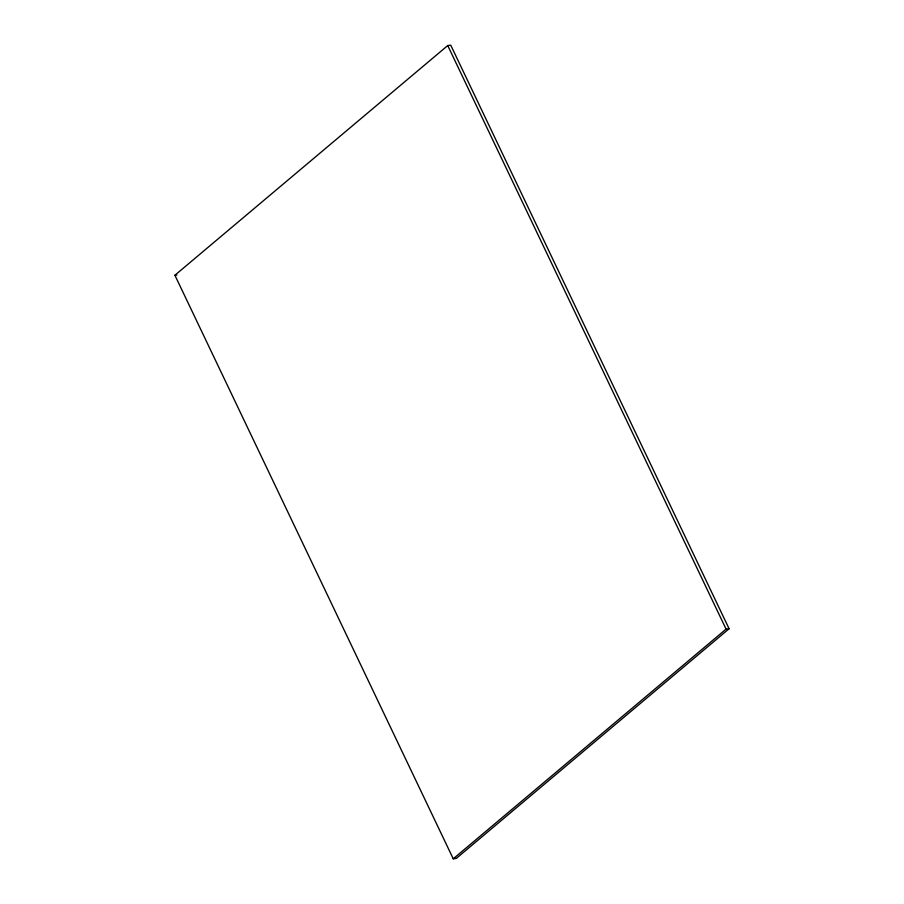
<?xml version="1.0" encoding="UTF-8"?>
<svg xmlns="http://www.w3.org/2000/svg" width="904" height="904" viewBox="0 0 904 904"><rect width="100%" height="100%" fill="white"/><g stroke="black" fill="none" stroke-linecap="round" stroke-linejoin="round"><path stroke-width="1.36" d="M174.901 275.245L447.74 45.562L450.757 45.2L729.099 628.755L456.26 858.438L453.243 858.8L174.901 275.245L176.913 275.008M453.243 858.8L726.081 629.105L729.099 628.755M447.74 45.562L726.081 629.105"/></g></svg>
